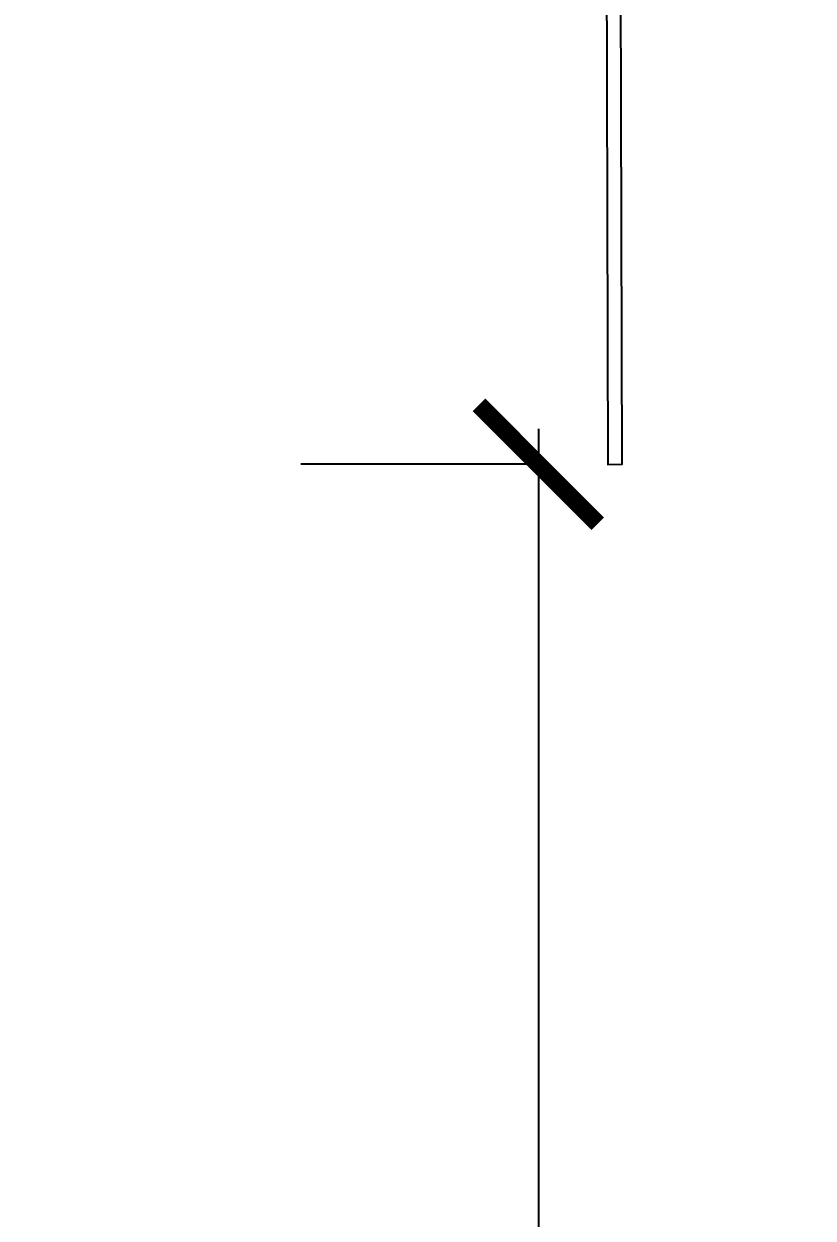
# Model space of a CAD drawing. Extents: x 100 to 738, y -85 to 470.
# Drawn here: x 641.056 to 641.388, y 461.033 to 461.535 of the extents above; entities that cross this region are included whole.
import ezdxf

# ---------------------------------------------------------------- set-up
doc = ezdxf.new("R2010")
doc.units = 0
doc.header["$PDMODE"] = 3
doc.header["$PDSIZE"] = 0.2
doc.layers.get('0').update_dxf_attribs({"linetype": 'CONTINUOUS'})
doc.layers.get('DEFPOINTS').update_dxf_attribs({"linetype": 'CONTINUOUS'})
doc.layers.add('A102', color=2, linetype='CONTINUOUS')
doc.layers.add('TAA', color=2, linetype='CONTINUOUS')
doc.styles.add('ROMANS', font='romans.shx')
doc.dimstyles.new('COTA2', dxfattribs={"dimscale": 0, "dimtxt": 0.1, "dimasz": 0.05, "dimexe": 0.1, "dimexo": 0.05, "dimgap": 0.1, "dimtad": 1, "dimzin": 5, "dimtxsty": 'ROMANS', "dimblk": 'ARCHTICK', "dimcen": -0.5, "dimdle": 0.015, "dimclrd": 8, "dimclre": 8, "dimclrt": 9, "dimazin": 3, "dimtfac": 1, "dimtix": 1, "dimtmove": 1, "dimatfit": 3, "dimldrblk": 'DOT', "dimfxl": 0.05, "dimfxlon": 1, "dimtvp": 1.666667, "dimtzin": 4})

# ---------------------------------------------------------------- blocks, each defined once
blk = doc.blocks.new('AUTO-ATENDE')
at = {"layer": 'TAA', "ltscale": 0.01, "elevation": 0}
blk.add_lwpolyline([(98.89942, 74.19881), (98.09901, 74.22089), (98.09885, 74.21489), (98.89925, 74.19282)], close=True, dxfattribs=at)
blk = doc.blocks.new('_ArchTick')
at = {"color": 0, "linetype": 'ByBlock', "const_width": 0.15}
blk.add_lwpolyline([(-0.5, -0.5), (0.5, 0.5)], dxfattribs=at)
blk = doc.blocks.new('*D97')
at = {"color": 8, "lineweight": -2, "transparency": 16777216}
for p, q in [((751.00428, 483.2791), (751.00428, 482.3537)), ((751.00428, 483.2641), (750.90428, 483.2641)), ((751.05428, 482.3687), (750.90428, 482.3687))]:
    blk.add_line(p, q, dxfattribs=at)
at = {"layer": 'DEFPOINTS', "color": 0, "transparency": 16777216}
for p in [(751.03954, 483.2641), (751.00428, 482.3687), (751.11997, 482.3687)]:
    blk.add_point(p, dxfattribs=at)
at = {"color": 8, "linetype": 'ByBlock', "lineweight": -2, "transparency": 16777216, "xscale": 0.05, "yscale": 0.05, "zscale": 0.05}
for p, rotation in [((751.00428, 483.2641), 90), ((751.00428, 482.3687), 270)]:
    blk.add_blockref('_ArchTick', p, dxfattribs=dict(at, rotation=rotation))
at = {"color": 9, "transparency": 16777216, "insert": (750.83761, 482.8164), "char_height": 0.1, "attachment_point": 5, "rotation": 90, "style": 'ROMANS'}
blk.add_mtext('\\A1;.90', dxfattribs=at)
blk = doc.blocks.new('_DOT')
at = {"color": 0, "linetype": 'ByBlock'}
blk.add_line((-0.5, 0), (-1, 0), dxfattribs=at)
at = {"color": 0, "linetype": 'ByBlock', "const_width": 0.5}
blk.add_lwpolyline([(-0.25, 0, 1), (0.25, 0, 1)], format="xyb", close=True, dxfattribs=at)
blk = doc.blocks.new('BASE ARQ')
at = {"layer": 'A102', "linetype": 'Continuous', "ltscale": 0.02, "rotation": 91.73371018686326}
blk.add_blockref('AUTO-ATENDE', (828.18837, 387.45548, 0), dxfattribs=at)
dim = blk.add_linear_dim(base=(751.00428, 482.3687), p1=(751.03954, 483.2641, 0), p2=(751.11997, 482.3687), angle=90, dimstyle='COTA2', override={"dimscale": 1, "dimarcsym": 1})
dim.commit()
dim.dimension.update_dxf_attribs({"geometry": '*D97', "text_midpoint": (750.83761, 482.8164)})

msp = doc.modelspace()

# ---------------------------------------------------------------- block references
msp.add_blockref('BASE ARQ', (-109.73168, -21.91423))

doc.saveas('drawing.dxf')
